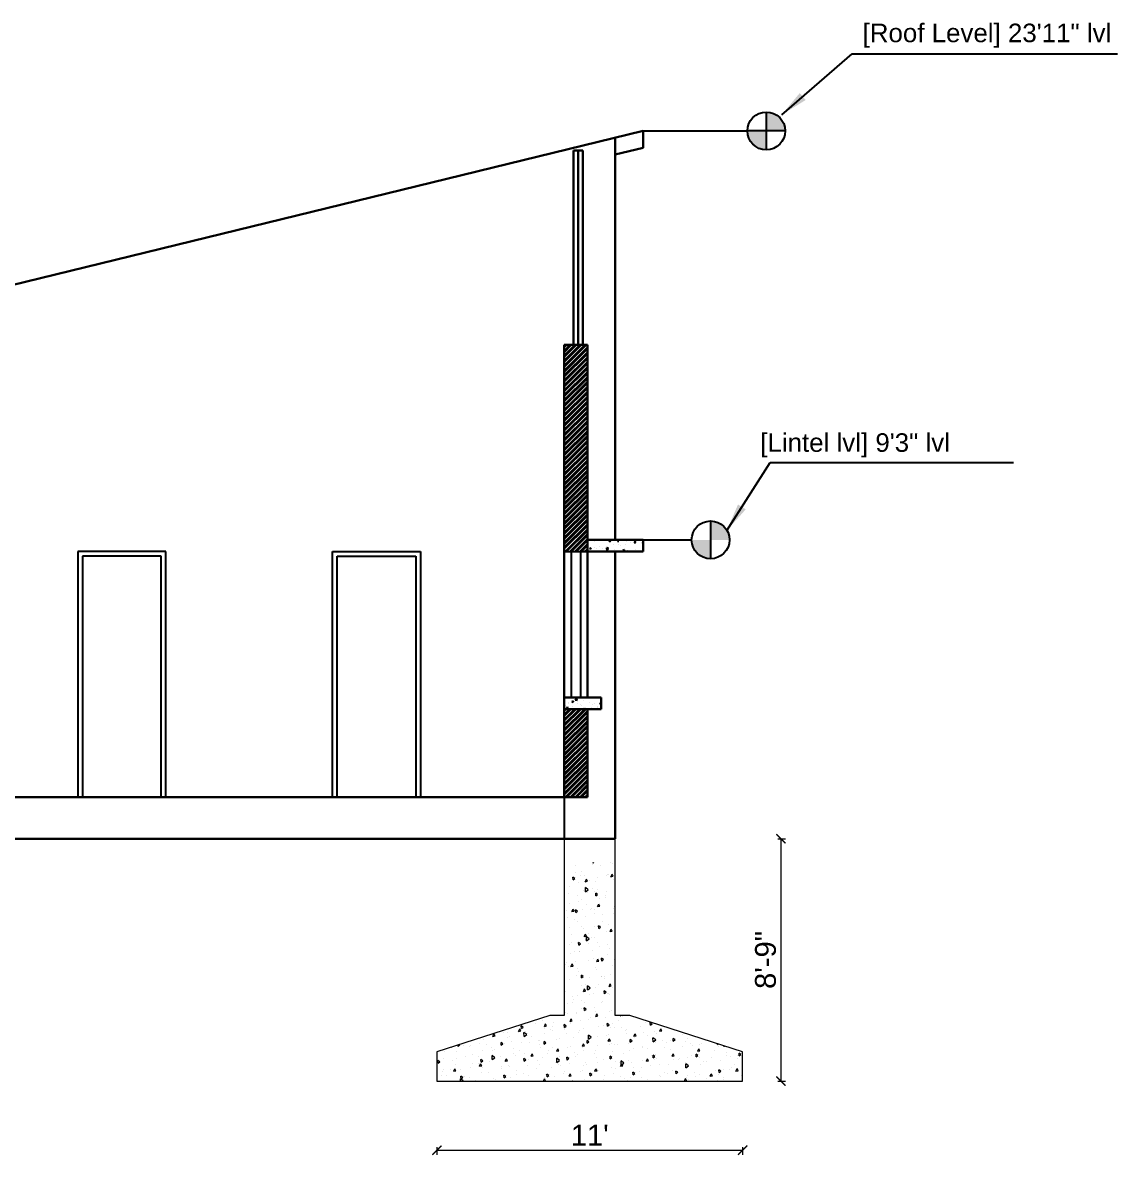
# Model space of a CAD drawing. Header units: inches. Extents: x -6800 to 96653, y -25814 to 17379.
# Drawn here: x 76913.2 to 77385.7, y -3238.9 to -2750 of the extents above; entities that cross this region are included whole.
import ezdxf

# ---------------------------------------------------------------- set-up
doc = ezdxf.new("R2010")
doc.units = ezdxf.units.IN
doc.header["$MEASUREMENT"] = 0
doc.header["$PDMODE"] = 34
doc.layers.add('0 @ 1', color=7, linetype='Continuous')
doc.layers.add('doors', color=52, linetype='Continuous')
for name, color, linetype, lineweight in [('dimension', 50, 'Continuous', 20), ('dimension @ 1', 50, 'Continuous', 20), ('Door', 20, 'Continuous', 20), ('ele front', 30, 'Continuous', 30), ('Footing', 50, 'Continuous', 20), ('Hatch', 161, 'Continuous', 5), ('Wall', 90, 'Continuous', 30)]:
    doc.layers.add(name, color=color, linetype=linetype, lineweight=lineweight)
doc.styles.get("Standard").update_dxf_attribs({"font": 'arial.ttf'})
doc.dimstyles.get("Standard").update_dxf_attribs({"dimtxt": 7, "dimasz": 4, "dimexe": 2, "dimexo": 2, "dimgap": 2, "dimtad": 1, "dimdec": 0, "dimzin": 0, "dimdsep": 46, "dimlunit": 4, "dimtxsty": 'Standard', "dimblk": 'ARCHTICK', "dimcen": 0.25, "dimclrd": 256, "dimclre": 256, "dimclrt": 256, "dimadec": 0, "dimazin": 0, "dimtfac": 1, "dimtdec": 0, "dimtofl": 0, "dimtmove": 0, "dimatfit": 3, "dimfxl": 1, "dimfxlon": 1, "dimtolj": 1, "dimtzin": 0, "dimlwd": -1, "dimlwe": -1, "dimarcsym": 1})

# ---------------------------------------------------------------- blocks, each defined once
blk = doc.blocks.new('ggg')
at = {"layer": 'Footing'}
for p, q in [((34459.67, -6504.71), (34459.67, -6564.71)), ((34473.67, -6564.71), (34473.67, -6504.71)), ((34455.67, -6564.71), (34424.67, -6574.71)), ((34459.67, -6564.71), (34455.67, -6564.71)), ((34477.67, -6564.71), (34473.67, -6564.71)), ((34508.67, -6574.71), (34477.67, -6564.71)), ((34424.67, -6574.71), (34424.67, -6582.71)), ((34508.67, -6582.71), (34508.67, -6574.71)), ((34424.67, -6582.71), (34508.67, -6582.71))]:
    blk.add_line(p, q, dxfattribs=at)
at = {"layer": 'Hatch', "linetype": 'Continuous', "transparency": 33554493}
for p, q in [((34467.45, -6523.14), (34467.45, -6523.14)), ((34467.6, -6522.84), (34467.59, -6522.71)), ((34467.6, -6522.84), (34467.76, -6522.71)), ((34472.25, -6522.74), (34472.25, -6522.74)), ((34472.82, -6523.08), (34472.82, -6523.08)), ((34462.65, -6523.52), (34462.65, -6523.52)), ((34462.71, -6525.32), (34462.71, -6525.32)), ((34464.12, -6526.26), (34464.12, -6526.26)), ((34464.3, -6525.1), (34464.3, -6525.1)), ((34465.12, -6526.17), (34465.12, -6526.17)), ((34469.68, -6523.52), (34469.68, -6523.52)), ((34471.32, -6526.15), (34471.32, -6526.15)), ((34471.47, -6525.94), (34471.47, -6525.94)), ((34471.95, -6525.96), (34471.95, -6525.96)), ((34472.5, -6526.57), (34472.81, -6525.88)), ((34472.5, -6526.57), (34473.09, -6526.45)), ((34473.09, -6526.45), (34472.81, -6525.88)), ((34461.16, -6529.23), (34461.16, -6529.23)), ((34462.08, -6527.47), (34462.02, -6526.72)), ((34462.54, -6527.08), (34462.02, -6526.72)), ((34462.08, -6527.47), (34462.54, -6527.08)), ((34463.58, -6528.17), (34463.58, -6528.17)), ((34465.43, -6527.94), (34465.74, -6527.26)), ((34465.43, -6527.94), (34466.02, -6527.83)), ((34465.5, -6530.7), (34465.48, -6529.57)), ((34466.23, -6530.17), (34465.48, -6529.57)), ((34466.02, -6527.83), (34465.74, -6527.26)), ((34466.57, -6527.54), (34466.57, -6527.54)), ((34468.37, -6527.79), (34468.37, -6527.79)), ((34468.88, -6526.69), (34468.88, -6526.69)), ((34473.18, -6527.38), (34473.18, -6527.38)), ((34460.71, -6531.1), (34460.71, -6531.1)), ((34463.43, -6531.67), (34463.43, -6531.67)), ((34464.51, -6532.82), (34464.51, -6532.82)), ((34464.95, -6530.31), (34464.95, -6530.31)), ((34465.5, -6530.7), (34466.23, -6530.17)), ((34466.05, -6530.82), (34466.05, -6530.82)), ((34467.39, -6529.77), (34467.39, -6529.77)), ((34468.05, -6530.77), (34468.05, -6530.77)), ((34468.38, -6531.81), (34468.32, -6531.06)), ((34468.84, -6531.42), (34468.32, -6531.06)), ((34468.38, -6531.81), (34468.84, -6531.42)), ((34468.83, -6529.98), (34468.83, -6529.98)), ((34469.3, -6532.44), (34469.3, -6532.44)), ((34471.07, -6531.69), (34471.07, -6531.69)), ((34471.1, -6532.42), (34471.1, -6532.42)), ((34471.3, -6530.63), (34471.3, -6530.63)), ((34459.71, -6533.23), (34459.71, -6533.23)), ((34460.29, -6535.87), (34460.29, -6535.87)), ((34461.01, -6533.92), (34461.01, -6533.92)), ((34461.77, -6536.16), (34462.08, -6535.48)), ((34462.36, -6536.05), (34462.08, -6535.48)), ((34462.87, -6536.44), (34462.8, -6535.69)), ((34463.33, -6536.05), (34462.8, -6535.69)), ((34463.45, -6533.38), (34463.45, -6533.38)), ((34464.63, -6535.61), (34464.63, -6535.61)), ((34465.7, -6534.11), (34465.7, -6534.11)), ((34466.98, -6535.47), (34466.98, -6535.47)), ((34467.14, -6535.31), (34467.14, -6535.31)), ((34467.88, -6535.46), (34467.88, -6535.46)), ((34468.84, -6534.79), (34469.15, -6534.11)), ((34468.84, -6534.79), (34469.43, -6534.68)), ((34469.43, -6534.68), (34469.15, -6534.11)), ((34473.06, -6535.24), (34473.06, -6535.24)), ((34473.37, -6534.86), (34473.37, -6534.86)), ((34460.63, -6537.88), (34460.63, -6537.88)), ((34461.77, -6536.16), (34462.36, -6536.05)), ((34462.56, -6538.31), (34462.56, -6538.31)), ((34462.87, -6536.44), (34463.33, -6536.05)), ((34463.2, -6538.92), (34463.2, -6538.92)), ((34465.44, -6537.47), (34465.44, -6537.47)), ((34467.97, -6536.55), (34467.97, -6536.55)), ((34470.23, -6537.09), (34470.23, -6537.09)), ((34470.24, -6538.99), (34470.24, -6538.99)), ((34473.31, -6536.68), (34473.31, -6536.68)), ((34461.22, -6540.44), (34461.22, -6540.44)), ((34464.47, -6540.3), (34464.47, -6540.3)), ((34464.83, -6540.75), (34464.83, -6540.75)), ((34466.37, -6542.12), (34466.37, -6542.12)), ((34467.91, -6540.12), (34467.91, -6540.12)), ((34469.17, -6540.77), (34469.1, -6540.03)), ((34469.63, -6540.39), (34469.1, -6540.03)), ((34469.17, -6540.77), (34469.63, -6540.39)), ((34469.37, -6540.3), (34469.37, -6540.3)), ((34469.64, -6540.07), (34469.64, -6540.07)), ((34471.16, -6541.74), (34471.16, -6541.74)), ((34471.81, -6539.76), (34471.81, -6539.76)), ((34472.25, -6541.64), (34472.55, -6540.95)), ((34472.25, -6541.64), (34472.84, -6541.52)), ((34472.5, -6541.43), (34472.5, -6541.43)), ((34472.84, -6541.52), (34472.55, -6540.95)), ((34461.05, -6545.13), (34461.05, -6545.13)), ((34461.56, -6542.53), (34461.56, -6542.53)), ((34461.71, -6544.78), (34461.71, -6544.78)), ((34463.65, -6545.4), (34463.58, -6544.65)), ((34464.11, -6545.02), (34463.58, -6544.65)), ((34463.65, -6545.4), (34464.11, -6545.02)), ((34465.18, -6543.01), (34465.49, -6542.33)), ((34465.18, -6543.01), (34465.77, -6542.9)), ((34465.44, -6543.91), (34465.44, -6543.91)), ((34465.77, -6542.9), (34465.49, -6542.33)), ((34465.78, -6544.2), (34465.75, -6543.07)), ((34466.5, -6543.66), (34465.75, -6543.07)), ((34465.78, -6544.2), (34466.5, -6543.66)), ((34466.22, -6544.9), (34466.22, -6544.9)), ((34467.09, -6543.19), (34467.09, -6543.19)), ((34467.88, -6543.37), (34467.88, -6543.37)), ((34468.83, -6544.77), (34468.83, -6544.77)), ((34473.57, -6544.58), (34473.57, -6544.58)), ((34461.5, -6547.53), (34461.5, -6547.53)), ((34462.49, -6547.17), (34462.49, -6547.17)), ((34463.94, -6546.99), (34463.94, -6546.99)), ((34463.97, -6547.22), (34463.97, -6547.22)), ((34467.3, -6546.77), (34467.3, -6546.77)), ((34469.36, -6545.63), (34469.36, -6545.63)), ((34471.56, -6545.3), (34471.56, -6545.3)), ((34471.63, -6548.07), (34471.63, -6548.07)), ((34472.09, -6546.39), (34472.09, -6546.39)), ((34460.01, -6550.6), (34460.01, -6550.6)), ((34460.17, -6550.21), (34460.17, -6550.21)), ((34460.84, -6551.34), (34460.84, -6551.34)), ((34461.52, -6551.23), (34461.83, -6550.55)), ((34461.52, -6551.23), (34462.11, -6551.12)), ((34462.11, -6551.12), (34461.83, -6550.55)), ((34462.81, -6549.73), (34462.81, -6549.73)), ((34466.24, -6549.66), (34466.24, -6549.66)), ((34467.62, -6548.92), (34467.62, -6548.92)), ((34468.23, -6551.42), (34468.23, -6551.42)), ((34468.59, -6549.86), (34468.89, -6549.18)), ((34468.59, -6549.86), (34469.18, -6549.75)), ((34469.18, -6549.75), (34468.89, -6549.18)), ((34469.76, -6549.42), (34469.76, -6549.42)), ((34469.95, -6549.74), (34469.88, -6548.99)), ((34470.41, -6549.35), (34469.88, -6548.99)), ((34469.95, -6549.74), (34470.41, -6549.35)), ((34470.15, -6549.41), (34470.15, -6549.41)), ((34473.02, -6551.03), (34473.02, -6551.03)), ((34473.4, -6549.27), (34473.4, -6549.27)), ((34463.11, -6553.78), (34463.11, -6553.78)), ((34463.42, -6551.82), (34463.42, -6551.82)), ((34463.69, -6552.53), (34463.69, -6552.53)), ((34464.43, -6554.37), (34464.37, -6553.62)), ((34464.89, -6553.98), (34464.37, -6553.62)), ((34464.43, -6554.37), (34464.89, -6553.98)), ((34466.74, -6554.24), (34466.74, -6554.24)), ((34468.51, -6552.1), (34468.51, -6552.1)), ((34469.86, -6553.91), (34469.86, -6553.91)), ((34469.98, -6554.1), (34469.98, -6554.1)), ((34470.69, -6554.06), (34470.69, -6554.06)), ((34470.78, -6554.54), (34470.78, -6554.54)), ((34472.3, -6553.36), (34472.3, -6553.36)), ((34459.76, -6556.15), (34459.76, -6556.15)), ((34461.09, -6554.85), (34461.09, -6554.85)), ((34464.35, -6556.47), (34464.35, -6556.47)), ((34464.93, -6558.08), (34465.23, -6557.4)), ((34465.52, -6557.97), (34465.23, -6557.4)), ((34465.38, -6556.22), (34465.38, -6556.22)), ((34465.93, -6557.52), (34465.93, -6557.52)), ((34466.06, -6557.69), (34466.03, -6556.57)), ((34466.78, -6557.16), (34466.03, -6556.57)), ((34466.06, -6557.69), (34466.78, -6557.16)), ((34468.37, -6556.98), (34468.37, -6556.98)), ((34469.16, -6556.07), (34469.16, -6556.07)), ((34472, -6556.71), (34472.3, -6556.02)), ((34472, -6556.71), (34472.58, -6556.59)), ((34472.58, -6556.59), (34472.3, -6556.02)), ((34473.05, -6556.98), (34473.05, -6556.98)), ((34459.97, -6557.99), (34459.97, -6557.99)), ((34462.02, -6559.5), (34462.02, -6559.5)), ((34462.24, -6560.43), (34462.24, -6560.43)), ((34463.32, -6559.08), (34463.32, -6559.08)), ((34464.43, -6560.59), (34464.43, -6560.59)), ((34464.93, -6558.08), (34465.52, -6557.97)), ((34466.57, -6558.93), (34466.57, -6558.93)), ((34467.65, -6558.66), (34467.65, -6558.66)), ((34470.08, -6560.72), (34470.08, -6560.72)), ((34470.73, -6558.71), (34470.67, -6557.96)), ((34471.19, -6558.32), (34470.67, -6557.96)), ((34470.73, -6558.71), (34471.19, -6558.32)), ((34471.62, -6558.71), (34471.62, -6558.71)), ((34471.74, -6558.71), (34471.74, -6558.71)), ((34472.05, -6558.91), (34472.05, -6558.91)), ((34459.9, -6563.91), (34459.9, -6563.91)), ((34460.49, -6561.51), (34460.49, -6561.51)), ((34461.99, -6561.14), (34461.99, -6561.14)), ((34463.15, -6563.77), (34463.15, -6563.77)), ((34464.5, -6562.87), (34464.5, -6562.87)), ((34465.22, -6563.33), (34465.15, -6562.59)), ((34465.68, -6562.95), (34465.15, -6562.59)), ((34465.22, -6563.33), (34465.68, -6562.95)), ((34465.28, -6561.12), (34465.28, -6561.12)), ((34468.11, -6562.52), (34468.11, -6562.52)), ((34468.33, -6563.54), (34468.33, -6563.54)), ((34469.91, -6561.1), (34469.91, -6561.1)), ((34472.18, -6563.54), (34472.18, -6563.54)), ((34472.55, -6563.36), (34472.55, -6563.36)), ((34451.82, -6566.94), (34451.82, -6566.94)), ((34453.72, -6566.14), (34453.72, -6566.14)), ((34454.2, -6567.68), (34454.5, -6566.99)), ((34454.79, -6567.56), (34454.5, -6566.99)), ((34456.61, -6566.56), (34456.61, -6566.56)), ((34458.06, -6564.75), (34458.06, -6564.75)), ((34460.5, -6564.21), (34460.5, -6564.21)), ((34461.27, -6566.3), (34461.57, -6565.62)), ((34461.27, -6566.3), (34461.86, -6566.19)), ((34461.38, -6566.89), (34461.38, -6566.89)), ((34461.41, -6566.16), (34461.41, -6566.16)), ((34461.86, -6566.19), (34461.57, -6565.62)), ((34462.95, -6564.15), (34462.95, -6564.15)), ((34464.18, -6566.14), (34464.18, -6566.14)), ((34466.21, -6565.77), (34466.21, -6565.77)), ((34466.77, -6565.31), (34466.77, -6565.31)), ((34468.33, -6564.93), (34468.64, -6564.25)), ((34468.33, -6564.93), (34468.92, -6564.82)), ((34468.92, -6564.82), (34468.64, -6564.25)), ((34471.01, -6565.37), (34471.01, -6565.37)), ((34471.52, -6567.67), (34471.45, -6566.92)), ((34471.98, -6567.29), (34471.45, -6566.92)), ((34472.79, -6566.97), (34472.79, -6566.97)), ((34474.45, -6565.98), (34474.45, -6565.98)), ((34475.05, -6564.81), (34475.05, -6564.71)), ((34475.05, -6564.81), (34475.2, -6564.71)), ((34475.8, -6564.98), (34475.8, -6564.98)), ((34482.12, -6566.73), (34482.12, -6566.73)), ((34483.33, -6567.38), (34483.27, -6566.63)), ((34483.79, -6566.99), (34483.27, -6566.63)), ((34483.33, -6567.38), (34483.79, -6566.99)), ((34440.06, -6570.43), (34440.37, -6569.74)), ((34440.65, -6570.31), (34440.37, -6569.74)), ((34442.92, -6569.49), (34442.92, -6569.49)), ((34443.97, -6569.29), (34443.97, -6569.29)), ((34447.13, -6569.05), (34447.44, -6568.37)), ((34447.13, -6569.05), (34447.72, -6568.94)), ((34447.72, -6568.94), (34447.44, -6568.37)), ((34447.89, -6568.25), (34447.82, -6567.5)), ((34448.35, -6567.87), (34447.82, -6567.5)), ((34447.89, -6568.25), (34448.35, -6567.87)), ((34448.31, -6567.9), (34448.31, -6567.9)), ((34448.62, -6570.45), (34448.6, -6569.32)), ((34449.35, -6569.91), (34448.6, -6569.32)), ((34448.62, -6570.45), (34449.35, -6569.91)), ((34449.15, -6569.06), (34449.15, -6569.06)), ((34454.12, -6568.37), (34454.12, -6568.37)), ((34454.2, -6567.68), (34454.79, -6567.56)), ((34454.28, -6569.59), (34454.28, -6569.59)), ((34455.98, -6568.58), (34455.98, -6568.58)), ((34456.49, -6568.74), (34456.49, -6568.74)), ((34456.57, -6567.83), (34456.57, -6567.83)), ((34459.7, -6567.96), (34459.64, -6567.21)), ((34460.16, -6567.58), (34459.64, -6567.21)), ((34459.7, -6567.96), (34460.16, -6567.58)), ((34459.74, -6568.6), (34459.74, -6568.6)), ((34460.25, -6569.75), (34460.25, -6569.75)), ((34463.65, -6569.33), (34463.65, -6569.33)), ((34463.88, -6568.8), (34463.88, -6568.8)), ((34464.91, -6568.37), (34464.91, -6568.37)), ((34466.34, -6571.19), (34466.31, -6570.07)), ((34467.06, -6570.66), (34466.31, -6570.07)), ((34469.04, -6567.75), (34469.04, -6567.75)), ((34470.35, -6567.51), (34470.35, -6567.51)), ((34471.52, -6567.67), (34471.98, -6567.29)), ((34471.94, -6570.02), (34471.94, -6570.02)), ((34472.25, -6568.05), (34472.25, -6568.05)), ((34473.48, -6568.01), (34473.48, -6568.01)), ((34475.5, -6567.91), (34475.5, -6567.91)), ((34476.47, -6568.9), (34476.47, -6568.9)), ((34476.72, -6568.42), (34476.72, -6568.42)), ((34476.73, -6569.63), (34476.73, -6569.63)), ((34478.81, -6570.41), (34479.11, -6569.72)), ((34479.4, -6570.29), (34479.11, -6569.72)), ((34480.68, -6567.68), (34480.68, -6567.68)), ((34481.54, -6569.23), (34481.54, -6569.23)), ((34483.08, -6567.22), (34483.08, -6567.22)), ((34484.39, -6569.17), (34484.39, -6569.17)), ((34485.08, -6569.73), (34485.08, -6569.73)), ((34485.88, -6569.03), (34486.18, -6568.35)), ((34485.88, -6569.03), (34486.47, -6568.92)), ((34486.47, -6568.92), (34486.18, -6568.35)), ((34486.33, -6568.84), (34486.33, -6568.84)), ((34492.04, -6570.03), (34492.04, -6570.03)), ((34430.56, -6573.17), (34430.53, -6572.82)), ((34430.56, -6573.17), (34431.02, -6572.78)), ((34431.02, -6572.78), (34430.89, -6572.7)), ((34432.11, -6572.94), (34432.11, -6572.94)), ((34433.55, -6573.17), (34433.55, -6573.17)), ((34433.96, -6572.84), (34433.96, -6572.84)), ((34436.4, -6572.29), (34436.4, -6572.29)), ((34437.52, -6571.18), (34437.52, -6571.18)), ((34438.34, -6572.79), (34438.34, -6572.79)), ((34440.06, -6570.43), (34440.65, -6570.31)), ((34442.37, -6572.88), (34442.31, -6572.13)), ((34442.83, -6572.49), (34442.31, -6572.13)), ((34442.37, -6572.88), (34442.83, -6572.49)), ((34443.15, -6572.38), (34443.15, -6572.38)), ((34444.02, -6570.61), (34444.02, -6570.61)), ((34444.68, -6570.38), (34444.68, -6570.38)), ((34445.19, -6571.93), (34445.19, -6571.93)), ((34447.94, -6572), (34447.94, -6572)), ((34450.19, -6571.98), (34450.19, -6571.98)), ((34450.57, -6570.34), (34450.57, -6570.34)), ((34452.63, -6571.44), (34452.63, -6571.44)), ((34452.75, -6571.59), (34452.75, -6571.59)), ((34452.84, -6572.78), (34452.84, -6572.78)), ((34454.19, -6572.59), (34454.12, -6571.84)), ((34454.65, -6572.2), (34454.12, -6571.84)), ((34454.19, -6572.59), (34454.65, -6572.2)), ((34457.54, -6571.21), (34457.54, -6571.21)), ((34458.25, -6571.02), (34458.25, -6571.02)), ((34461.49, -6573.2), (34461.49, -6573.2)), ((34462.34, -6570.8), (34462.34, -6570.8)), ((34464.67, -6573.15), (34464.98, -6572.47)), ((34464.67, -6573.15), (34465.26, -6573.04)), ((34465.26, -6573.04), (34464.98, -6572.47)), ((34465.92, -6571.77), (34465.92, -6571.77)), ((34466, -6572.3), (34465.94, -6571.55)), ((34466.46, -6571.91), (34465.94, -6571.55)), ((34466, -6572.3), (34466.46, -6571.91)), ((34466.34, -6571.19), (34467.06, -6570.66)), ((34466.42, -6571.13), (34466.42, -6571.13)), ((34467.13, -6570.42), (34467.13, -6570.42)), ((34468.84, -6572.88), (34468.84, -6572.88)), ((34468.86, -6570.59), (34468.86, -6570.59)), ((34471.31, -6570.19), (34471.31, -6570.19)), ((34471.74, -6571.78), (34472.05, -6571.09)), ((34471.74, -6571.78), (34472.33, -6571.66)), ((34472.33, -6571.66), (34472.05, -6571.09)), ((34472.08, -6572.74), (34472.08, -6572.74)), ((34472.54, -6572.51), (34472.54, -6572.51)), ((34473.58, -6572.63), (34473.58, -6572.63)), ((34474.41, -6572.66), (34474.41, -6572.66)), ((34477.26, -6572.51), (34477.26, -6572.51)), ((34477.82, -6572.01), (34477.75, -6571.26)), ((34478.28, -6571.62), (34477.75, -6571.26)), ((34477.82, -6572.01), (34478.28, -6571.62)), ((34478.81, -6570.41), (34479.4, -6570.29)), ((34478.99, -6570.86), (34478.99, -6570.86)), ((34482.64, -6570.27), (34482.64, -6570.27)), ((34484.01, -6571.87), (34484.01, -6571.87)), ((34484.05, -6571.93), (34484.03, -6570.81)), ((34484.78, -6571.4), (34484.03, -6570.81)), ((34484.05, -6571.94), (34484.78, -6571.4)), ((34484.6, -6572.19), (34484.6, -6572.19)), ((34486.65, -6571.61), (34486.65, -6571.61)), ((34487.85, -6572.05), (34487.85, -6572.05)), ((34488.76, -6571.66), (34488.76, -6571.66)), ((34489.63, -6571.72), (34489.57, -6570.97)), ((34490.09, -6571.33), (34489.57, -6570.97)), ((34489.63, -6571.72), (34490.09, -6571.33)), ((34492.07, -6573.09), (34492.07, -6573.09)), ((34493.02, -6571.83), (34493.02, -6571.83)), ((34493.6, -6571.08), (34493.6, -6571.08)), ((34494.31, -6572.47), (34494.31, -6572.47)), ((34494.93, -6573.03), (34494.93, -6573.03)), ((34496.86, -6572.7), (34496.86, -6572.7)), ((34497.38, -6572.49), (34497.38, -6572.49)), ((34501.76, -6572.68), (34501.76, -6572.48)), ((34501.76, -6572.68), (34501.95, -6572.54)), ((34501.99, -6573.15), (34501.99, -6573.15)), ((34503.42, -6573.13), (34503.47, -6573.03)), ((34503.42, -6573.13), (34503.65, -6573.09)), ((34424.79, -6574.81), (34424.79, -6574.81)), ((34426.72, -6574.52), (34426.72, -6574.52)), ((34428.74, -6573.58), (34428.74, -6573.58)), ((34429.96, -6574.58), (34429.96, -6574.58)), ((34432.47, -6575.91), (34432.47, -6575.91)), ((34434.38, -6575.38), (34434.38, -6575.38)), ((34436.02, -6575.82), (34436.02, -6575.82)), ((34437.31, -6574.26), (34437.31, -6574.26)), ((34439.79, -6573.62), (34439.79, -6573.62)), ((34439.91, -6576.82), (34439.88, -6575.7)), ((34440.63, -6576.29), (34439.88, -6575.7)), ((34439.91, -6576.82), (34440.63, -6576.29)), ((34440.09, -6574.22), (34440.09, -6574.22)), ((34440.55, -6574.12), (34440.55, -6574.12)), ((34442.05, -6576.05), (34442.05, -6576.05)), ((34445.61, -6575.03), (34445.61, -6575.03)), ((34445.73, -6573.89), (34445.73, -6573.89)), ((34446.26, -6575.6), (34446.26, -6575.6)), ((34447.45, -6574.37), (34447.45, -6574.37)), ((34448.7, -6575.06), (34448.7, -6575.06)), ((34450.54, -6575.9), (34450.84, -6575.22)), ((34450.54, -6575.9), (34451.13, -6575.79)), ((34451.13, -6575.79), (34450.84, -6575.22)), ((34453.07, -6573.57), (34453.07, -6573.57)), ((34453.67, -6576.24), (34453.67, -6576.24)), ((34455.11, -6575.22), (34455.11, -6575.22)), ((34455.21, -6574.24), (34455.21, -6574.24)), ((34456.31, -6573.37), (34456.31, -6573.37)), ((34456.32, -6573.43), (34456.32, -6573.43)), ((34457.61, -6574.53), (34457.91, -6573.84)), ((34457.61, -6574.53), (34458.2, -6574.41)), ((34458.2, -6574.41), (34457.91, -6573.84)), ((34458.47, -6575.86), (34458.47, -6575.86)), ((34460.49, -6576.93), (34460.42, -6576.18)), ((34460.95, -6576.54), (34460.42, -6576.18)), ((34460.52, -6573.46), (34460.52, -6573.46)), ((34462.48, -6574.74), (34462.48, -6574.74)), ((34462.79, -6575.9), (34462.79, -6575.9)), ((34463.27, -6575.45), (34463.27, -6575.45)), ((34464.81, -6573.45), (34464.81, -6573.45)), ((34464.92, -6574.2), (34464.92, -6574.2)), ((34468.06, -6575.07), (34468.06, -6575.07)), ((34468.19, -6574.21), (34468.19, -6574.21)), ((34468.6, -6576.13), (34468.6, -6576.13)), ((34472.3, -6576.64), (34472.24, -6575.89)), ((34472.76, -6576.25), (34472.24, -6575.89)), ((34472.3, -6576.64), (34472.76, -6576.25)), ((34472.87, -6574.66), (34472.87, -6574.66)), ((34475.84, -6575.07), (34475.84, -6575.07)), ((34477.66, -6574.28), (34477.66, -6574.28)), ((34478.71, -6573.89), (34478.71, -6573.89)), ((34481.15, -6573.35), (34481.15, -6573.35)), ((34481.25, -6573.3), (34481.25, -6573.3)), ((34482.47, -6573.88), (34482.47, -6573.88)), ((34483.52, -6575.74), (34483.52, -6575.74)), ((34484.12, -6576.35), (34484.05, -6575.6)), ((34484.58, -6575.96), (34484.05, -6575.6)), ((34484.12, -6576.35), (34484.58, -6575.96)), ((34484.83, -6575.27), (34484.83, -6575.27)), ((34487.26, -6573.49), (34487.26, -6573.49)), ((34488.92, -6574.05), (34488.92, -6574.05)), ((34489.28, -6575.88), (34489.59, -6575.19)), ((34489.28, -6575.88), (34489.87, -6575.77)), ((34489.87, -6575.77), (34489.59, -6575.19)), ((34493.44, -6576.11), (34493.44, -6576.11)), ((34494.53, -6575.73), (34494.53, -6575.73)), ((34495.93, -6576.06), (34495.87, -6575.31)), ((34496.39, -6575.67), (34495.87, -6575.31)), ((34495.93, -6576.06), (34496.39, -6575.67)), ((34496.35, -6574.51), (34496.66, -6573.82)), ((34496.35, -6574.51), (34496.94, -6574.39)), ((34496.58, -6574.91), (34496.58, -6574.91)), ((34496.94, -6574.39), (34496.66, -6573.82)), ((34496.95, -6576.34), (34496.95, -6576.34)), ((34500.2, -6576.2), (34500.2, -6576.2)), ((34501.06, -6574.42), (34501.06, -6574.42)), ((34504.13, -6574.94), (34504.13, -6574.94)), ((34504.26, -6575.59), (34504.26, -6575.59)), ((34505.37, -6575.97), (34505.37, -6575.97)), ((34507.23, -6575.8), (34507.23, -6575.8)), ((34507.75, -6575.77), (34507.68, -6575.02)), ((34508.21, -6575.38), (34507.68, -6575.02)), ((34507.75, -6575.77), (34508.21, -6575.38)), ((34424.88, -6578.61), (34424.88, -6578.61)), ((34425.04, -6577.8), (34424.98, -6577.05)), ((34425.5, -6577.41), (34424.98, -6577.05)), ((34425.04, -6577.8), (34425.5, -6577.41)), ((34426.42, -6576.61), (34426.42, -6576.61)), ((34426.55, -6579.41), (34426.55, -6579.41)), ((34428.99, -6576.96), (34428.99, -6576.96)), ((34429.34, -6580.02), (34429.64, -6579.34)), ((34429.92, -6579.91), (34429.64, -6579.34)), ((34429.67, -6578.23), (34429.67, -6578.23)), ((34430.03, -6576.45), (34430.03, -6576.45)), ((34431.26, -6579.4), (34431.26, -6579.4)), ((34433.89, -6579.09), (34433.89, -6579.09)), ((34434.48, -6577.82), (34434.48, -6577.82)), ((34436.15, -6577.84), (34436.15, -6577.84)), ((34436.4, -6578.65), (34436.71, -6577.96)), ((34436.4, -6578.65), (34436.99, -6578.53)), ((34436.64, -6577.82), (34436.64, -6577.82)), ((34436.99, -6578.53), (34436.71, -6577.96)), ((34436.86, -6577.51), (34436.79, -6576.76)), ((34437.32, -6577.12), (34436.79, -6576.76)), ((34436.86, -6577.51), (34437.32, -6577.12)), ((34437.14, -6578.95), (34437.14, -6578.95)), ((34439.27, -6577.44), (34439.27, -6577.44)), ((34442.31, -6578.72), (34442.31, -6578.72)), ((34442.32, -6579.21), (34442.32, -6579.21)), ((34443.47, -6577.27), (34443.78, -6576.59)), ((34443.47, -6577.27), (34444.06, -6577.16)), ((34444.06, -6577.16), (34443.78, -6576.59)), ((34444.08, -6577.03), (34444.08, -6577.03)), ((34444.32, -6578.49), (34444.32, -6578.49)), ((34444.76, -6578.67), (34444.76, -6578.67)), ((34448.67, -6577.22), (34448.61, -6576.47)), ((34449.13, -6576.83), (34448.61, -6576.47)), ((34448.67, -6577.22), (34449.13, -6576.83)), ((34448.87, -6576.65), (34448.87, -6576.65)), ((34449.66, -6578.4), (34449.66, -6578.4)), ((34449.72, -6576.81), (34449.72, -6576.81)), ((34451.99, -6579.25), (34451.99, -6579.25)), ((34452.38, -6576.98), (34452.38, -6576.98)), ((34452.9, -6578.26), (34452.9, -6578.26)), ((34456.14, -6578.89), (34456.14, -6578.89)), ((34457.38, -6577.66), (34457.38, -6577.66)), ((34457.62, -6577.57), (34457.6, -6576.44)), ((34458.35, -6577.03), (34457.6, -6576.44)), ((34457.62, -6577.57), (34458.35, -6577.03)), ((34458.08, -6578.03), (34458.08, -6578.03)), ((34458.55, -6578.36), (34458.55, -6578.36)), ((34460.49, -6576.93), (34460.95, -6576.54)), ((34460.99, -6577.82), (34460.99, -6577.82)), ((34465.06, -6578.34), (34465.06, -6578.34)), ((34465.42, -6577.71), (34465.42, -6577.71)), ((34465.74, -6578.1), (34465.74, -6578.1)), ((34468.08, -6580), (34468.39, -6579.32)), ((34468.67, -6579.89), (34468.39, -6579.32)), ((34468.67, -6577.57), (34468.67, -6577.57)), ((34470.46, -6576.65), (34470.46, -6576.65)), ((34472.72, -6579.09), (34472.72, -6579.09)), ((34473.8, -6579.31), (34473.8, -6579.31)), ((34473.84, -6577.35), (34473.84, -6577.35)), ((34474.77, -6577.5), (34474.77, -6577.5)), ((34475.15, -6578.63), (34475.45, -6577.94)), ((34475.15, -6578.63), (34475.74, -6578.51)), ((34475.33, -6578.31), (34475.31, -6577.19)), ((34476.06, -6577.78), (34475.31, -6577.19)), ((34475.33, -6578.31), (34476.06, -6577.78)), ((34475.34, -6577.31), (34475.34, -6577.31)), ((34475.74, -6578.51), (34475.45, -6577.94)), ((34477.22, -6576.96), (34477.22, -6576.96)), ((34478.11, -6577.51), (34478.11, -6577.51)), ((34478.59, -6578.93), (34478.59, -6578.93)), ((34480.9, -6578.89), (34480.9, -6578.89)), ((34481.19, -6577.03), (34481.19, -6577.03)), ((34482.22, -6577.25), (34482.52, -6576.57)), ((34482.22, -6577.25), (34482.81, -6577.14)), ((34482.81, -6577.14), (34482.52, -6576.57)), ((34483.4, -6578.52), (34483.4, -6578.52)), ((34484.43, -6576.88), (34484.43, -6576.88)), ((34484.93, -6576.52), (34484.93, -6576.52)), ((34485.79, -6578.18), (34485.79, -6578.18)), ((34488.19, -6578.14), (34488.19, -6578.14)), ((34489.61, -6576.66), (34489.61, -6576.66)), ((34491, -6576.65), (34491, -6576.65)), ((34491.19, -6576.49), (34491.19, -6576.49)), ((34492.99, -6577.73), (34492.99, -6577.73)), ((34493.04, -6579.06), (34493.02, -6577.93)), ((34493.77, -6578.52), (34493.02, -6577.93)), ((34493.04, -6579.06), (34493.77, -6578.52)), ((34493.46, -6578.93), (34493.46, -6578.93)), ((34497.12, -6578.04), (34497.12, -6578.04)), ((34497.79, -6577.35), (34497.79, -6577.35)), ((34498.84, -6577.35), (34498.84, -6577.35)), ((34502.59, -6576.95), (34502.59, -6576.95)), ((34503.29, -6579.41), (34503.29, -6579.41)), ((34505.73, -6578.87), (34505.73, -6578.87)), ((34506.52, -6578.03), (34506.52, -6578.03)), ((34506.83, -6579.98), (34507.13, -6579.29)), ((34507.42, -6579.87), (34507.13, -6579.29)), ((34507.38, -6576.56), (34507.38, -6576.56)), ((34425.86, -6581.09), (34425.86, -6581.09)), ((34426.1, -6580.07), (34426.1, -6580.07)), ((34427.35, -6581.26), (34427.35, -6581.26)), ((34428.54, -6579.53), (34428.54, -6579.53)), ((34429.34, -6580.02), (34429.92, -6579.91)), ((34431.18, -6582.71), (34431.17, -6582.07)), ((34431.92, -6582.67), (34431.17, -6582.07)), ((34431.34, -6582.14), (34431.28, -6581.39)), ((34431.8, -6581.75), (34431.28, -6581.39)), ((34431.34, -6582.14), (34431.8, -6581.75)), ((34432.22, -6581.45), (34432.22, -6581.45)), ((34433.52, -6581.84), (34433.52, -6581.84)), ((34435.41, -6582.47), (34435.41, -6582.47)), ((34436.94, -6580.47), (34436.94, -6580.47)), ((34438.91, -6580.26), (34438.91, -6580.26)), ((34440.2, -6582.09), (34440.2, -6582.09)), ((34440.83, -6582.29), (34440.83, -6582.29)), ((34443.16, -6581.85), (34443.09, -6581.1)), ((34443.62, -6581.46), (34443.09, -6581.1)), ((34443.16, -6581.85), (34443.62, -6581.46)), ((34445.01, -6581.68), (34445.01, -6581.68)), ((34446.54, -6579.68), (34446.54, -6579.68)), ((34446.59, -6580.93), (34446.59, -6580.93)), ((34448.44, -6580.6), (34448.44, -6580.6)), ((34449.8, -6581.3), (34449.8, -6581.3)), ((34453.96, -6582.71), (34454.25, -6582.06)), ((34454.53, -6582.63), (34454.25, -6582.06)), ((34454.26, -6581.69), (34454.26, -6581.69)), ((34454.6, -6580.89), (34454.6, -6580.89)), ((34454.61, -6581.97), (34454.61, -6581.97)), ((34454.97, -6581.56), (34454.91, -6580.81)), ((34455.43, -6581.17), (34454.91, -6580.81)), ((34454.97, -6581.56), (34455.43, -6581.17)), ((34457.05, -6581.43), (34457.05, -6581.43)), ((34459.39, -6580.51), (34459.39, -6580.51)), ((34459.65, -6580.1), (34459.65, -6580.1)), ((34461.01, -6581.37), (34461.32, -6580.69)), ((34461.01, -6581.37), (34461.6, -6581.26)), ((34461.6, -6581.26), (34461.32, -6580.69)), ((34461.91, -6582.54), (34461.91, -6582.54)), ((34462.01, -6582.55), (34462.01, -6582.55)), ((34464.2, -6580.1), (34464.2, -6580.1)), ((34464.67, -6579.74), (34464.67, -6579.74)), ((34465.25, -6582.4), (34465.25, -6582.4)), ((34466.79, -6581.26), (34466.72, -6580.52)), ((34467.25, -6580.88), (34466.72, -6580.52)), ((34466.79, -6581.26), (34467.25, -6580.88)), ((34467.32, -6580.78), (34467.32, -6580.78)), ((34468.08, -6580), (34468.67, -6579.89)), ((34468.99, -6579.72), (34468.99, -6579.72)), ((34470.43, -6582.18), (34470.43, -6582.18)), ((34470.84, -6581.12), (34470.84, -6581.12)), ((34473.28, -6580.58), (34473.28, -6580.58)), ((34474.99, -6581.53), (34474.99, -6581.53)), ((34476.26, -6581.96), (34476.26, -6581.96)), ((34476.96, -6582.5), (34476.96, -6582.5)), ((34477.77, -6581.86), (34477.77, -6581.86)), ((34478.6, -6580.97), (34478.54, -6580.23)), ((34479.06, -6580.59), (34478.54, -6580.23)), ((34478.6, -6580.97), (34479.06, -6580.59)), ((34480.38, -6579.95), (34480.38, -6579.95)), ((34481.02, -6581.72), (34481.02, -6581.72)), ((34482.65, -6582.39), (34482.65, -6582.39)), ((34485.86, -6581.17), (34485.86, -6581.17)), ((34486.19, -6581.49), (34486.19, -6581.49)), ((34487.07, -6580.26), (34487.07, -6580.26)), ((34488.06, -6580.62), (34488.06, -6580.62)), ((34489.51, -6579.72), (34489.51, -6579.72)), ((34490.42, -6580.68), (34490.35, -6579.94)), ((34490.88, -6580.3), (34490.35, -6579.94)), ((34490.42, -6580.68), (34490.88, -6580.3)), ((34492.7, -6582.71), (34493, -6582.04)), ((34492.8, -6582.71), (34493.28, -6582.61)), ((34493.28, -6582.61), (34493, -6582.04)), ((34493.19, -6581.65), (34493.19, -6581.65)), ((34493.54, -6581.17), (34493.54, -6581.17)), ((34493.92, -6582.38), (34493.92, -6582.38)), ((34495.46, -6580.38), (34495.46, -6580.38)), ((34495.73, -6581.37), (34495.73, -6581.37)), ((34496.78, -6581.03), (34496.78, -6581.03)), ((34498.71, -6582), (34498.71, -6582)), ((34499.76, -6581.35), (34500.06, -6580.67)), ((34499.76, -6581.35), (34500.35, -6581.24)), ((34500.35, -6581.24), (34500.06, -6580.67)), ((34501.11, -6579.79), (34501.11, -6579.79)), ((34501.8, -6582.48), (34501.8, -6582.48)), ((34501.96, -6580.8), (34501.96, -6580.8)), ((34502.23, -6580.39), (34502.17, -6579.65)), ((34502.69, -6580.01), (34502.17, -6579.65)), ((34502.23, -6580.39), (34502.69, -6580.01)), ((34503.38, -6582.23), (34503.38, -6582.23)), ((34503.52, -6581.59), (34503.52, -6581.59)), ((34505.06, -6579.59), (34505.06, -6579.59)), ((34506.83, -6579.98), (34507.42, -6579.87)), ((34508.31, -6581.21), (34508.31, -6581.21)), ((34431.86, -6582.71), (34431.92, -6582.67)), ((34441.18, -6582.7), (34441.18, -6582.7)), ((34454.16, -6582.71), (34454.53, -6582.63))]:
    blk.add_line(p, q, dxfattribs=at)
blk = doc.blocks.new('_ArchTick')
at = {"color": 0, "linetype": 'ByBlock', "const_width": 0.15}
blk.add_lwpolyline([(-0.5, -0.5), (0.5, 0.5)], dxfattribs=at)
blk = doc.blocks.new('*D1841')
at = {"layer": 'Defpoints', "color": 0, "transparency": 16777216}
for p in [(77168.97, -3102.26), (77168.97, -3206.83), (77240.47, -3206.83)]:
    blk.add_point(p, dxfattribs=at)
at = {"layer": 'dimension', "transparency": 16777216}
for p, q in [((77239.22, -3102.26), (77242.47, -3102.26)), ((77240.47, -3102.26), (77240.47, -3206.83)), ((77239.22, -3206.83), (77242.47, -3206.83))]:
    blk.add_line(p, q, dxfattribs=at)
at = {"layer": 'dimension', "transparency": 16777216, "xscale": 4, "yscale": 4, "zscale": 4}
for p, rotation in [((77240.47, -3102.26), 90), ((77240.47, -3206.83), 270)]:
    blk.add_blockref('_ArchTick', p, dxfattribs=dict(at, rotation=rotation))
at = {"layer": 'dimension', "transparency": 16777216, "insert": (77233.87, -3154.55), "char_height": 9, "attachment_point": 5, "rotation": 90}
blk.add_mtext('\\A1;8\'-9"', dxfattribs=at)
blk = doc.blocks.new('*D1842')
at = {"layer": 'Defpoints', "color": 0, "transparency": 16777216}
for p in [(77091.97, -3206.83), (77223.97, -3206.83), (77223.97, -3236.67)]:
    blk.add_point(p, dxfattribs=at)
at = {"layer": 'dimension', "transparency": 16777216}
for p, q in [((77091.97, -3235.42), (77091.97, -3238.67)), ((77223.97, -3235.42), (77223.97, -3238.67)), ((77091.97, -3236.67), (77223.97, -3236.67))]:
    blk.add_line(p, q, dxfattribs=at)
at = {"layer": 'dimension', "transparency": 16777216, "xscale": 4, "yscale": 4, "zscale": 4, "rotation": 180}
blk.add_blockref('_ArchTick', (77091.97, -3236.67), dxfattribs=at)
at = {"layer": 'dimension', "transparency": 16777216, "xscale": 4, "yscale": 4, "zscale": 4}
blk.add_blockref('_ArchTick', (77223.97, -3236.67), dxfattribs=at)
at = {"layer": 'dimension', "transparency": 16777216, "insert": (77157.97, -3230.15), "char_height": 9, "attachment_point": 5}
blk.add_mtext("\\A1;11'", dxfattribs=at)

msp = doc.modelspace()

# ---------------------------------------------------------------- hatches: boundary and pattern name
at = {"ltscale": 10, "transparency": 33554687}
h = msp.add_hatch(color=0, dxfattribs=at)
h.dxf.hatch_style = 1
h.paths.add_polyline_path([(77234.17, -2788.6), (77234.17, -2796.77), (77242.35, -2796.77, 0.414214)])
h.paths.add_polyline_path([(77234.17, -2796.77), (77226, -2796.77, 0.414214), (77234.17, -2804.95)])
h = msp.add_hatch(color=0, dxfattribs=at)
h.dxf.hatch_style = 1
h.paths.add_polyline_path([(77210.12, -2965.09), (77210.12, -2973.26), (77218.29, -2973.26, 0.414214)])
h.paths.add_polyline_path([(77210.12, -2973.26), (77201.94, -2973.26, 0.414214), (77210.12, -2981.43)])

# ---------------------------------------------------------------- linework, layer by layer
for p, q in [((77234.17, -2788.6), (77234.17, -2804.95)), ((77180.97, -2796.77), (77226, -2796.77)), ((77242.35, -2796.77), (77226, -2796.77)), ((77210.12, -2965.09), (77210.12, -2981.43)), ((77180.97, -2973.26), (77201.94, -2973.26))]:
    msp.add_line(p, q, dxfattribs=at)
at = {"color": 152, "lineweight": 25, "true_color": 0x2776bb, "transparency": 33554623}
msp.add_line((77146.97, -2805.08), (77146.97, -2805.26), dxfattribs=at)
at = {"lineweight": 25, "transparency": 33554623}
msp.add_line((77168.97, -2940.26), (77168.97, -2806.92), dxfattribs=at)
at = {"ltscale": 10, "transparency": 33554687}
for centre in [(77234.17, -2796.77), (77210.12, -2973.26)]:
    msp.add_circle(centre, 8.17, dxfattribs=at)
at = {"layer": 'dimension', "transparency": 33554651}
for p, q in [((77156.97, -2973.26), (77180.97, -2973.26)), ((77156.97, -2978.26), (77180.97, -2978.26))]:
    msp.add_line(p, q, dxfattribs=at)
at = {"layer": 'Door', "lineweight": 25, "transparency": 33554651}
for p, q in [((76974.97, -2978.26), (76936.97, -2978.26)), ((76936.97, -2978.26), (76936.97, -3084.26)), ((76972.97, -2980.26), (76938.97, -2980.26)), ((76938.97, -2980.26), (76938.97, -3084.26)), ((76972.97, -3084.26), (76972.97, -2980.26)), ((76974.97, -3084.26), (76974.97, -2978.26)), ((77046.97, -3084.26), (77046.97, -2978.26)), ((77046.97, -2978.26), (77084.97, -2978.26)), ((77048.97, -3084.26), (77048.97, -2980.26)), ((77048.97, -2980.26), (77082.97, -2980.26)), ((77082.97, -2980.26), (77082.97, -3084.26)), ((77084.97, -2978.26), (77084.97, -3084.26))]:
    msp.add_line(p, q, dxfattribs=at)
at = {"layer": 'doors', "color": 40, "linetype": 'Continuous', "lineweight": 25, "true_color": 0xf8d731, "transparency": 33554651}
for p, q in [((77150.97, -2805.26), (77152.97, -2805.26)), ((77154.97, -2889.13), (77150.97, -2889.13))]:
    msp.add_line(p, q, dxfattribs=at)
at = {"layer": 'doors', "color": 2, "linetype": 'Continuous', "lineweight": 25, "true_color": 0xf1eb1f, "transparency": 33554651}
for p, q in [((77146.97, -2889.49), (77147.33, -2889.13)), ((77146.97, -2891.61), (77149.45, -2889.13)), ((77146.97, -2893.74), (77151.57, -2889.13)), ((77146.97, -2895.86), (77153.69, -2889.13)), ((77146.97, -2897.98), (77155.81, -2889.13)), ((77146.97, -2890.2), (77148.04, -2889.13)), ((77146.97, -2892.32), (77150.16, -2889.13)), ((77146.97, -2894.44), (77152.28, -2889.13)), ((77146.97, -2896.56), (77154.4, -2889.13)), ((77146.97, -2898.69), (77156.52, -2889.13)), ((77146.97, -2900.1), (77156.97, -2890.1)), ((77146.97, -2900.81), (77156.97, -2890.81)), ((77146.97, -2902.22), (77156.97, -2892.22)), ((77146.97, -2902.93), (77156.97, -2892.93)), ((77146.97, -2904.34), (77156.97, -2894.34)), ((77146.97, -2905.05), (77156.97, -2895.05)), ((77146.97, -2906.46), (77156.97, -2896.46)), ((77146.97, -2907.17), (77156.97, -2897.17)), ((77146.97, -2908.59), (77156.97, -2898.59)), ((77146.97, -2909.29), (77156.97, -2899.29)), ((77146.97, -2910.71), (77156.97, -2900.71)), ((77146.97, -2911.41), (77156.97, -2901.41)), ((77146.97, -2912.83), (77156.97, -2902.83)), ((77146.97, -2913.54), (77156.97, -2903.54)), ((77146.97, -2914.95), (77156.97, -2904.95)), ((77146.97, -2915.66), (77156.97, -2905.66)), ((77146.97, -2917.07), (77156.97, -2907.07)), ((77146.97, -2917.78), (77156.97, -2907.78)), ((77146.97, -2919.19), (77156.97, -2909.19)), ((77146.97, -2919.9), (77156.97, -2909.9)), ((77146.97, -2921.31), (77156.97, -2911.31)), ((77146.97, -2922.02), (77156.97, -2912.02)), ((77146.97, -2923.43), (77156.97, -2913.43)), ((77146.97, -2924.14), (77156.97, -2914.14)), ((77146.97, -2925.56), (77156.97, -2915.56)), ((77146.97, -2926.26), (77156.97, -2916.26)), ((77146.97, -2927.68), (77156.97, -2917.68)), ((77146.97, -2928.38), (77156.97, -2918.38)), ((77146.97, -2929.8), (77156.97, -2919.8)), ((77146.97, -2930.51), (77156.97, -2920.51)), ((77146.97, -2931.92), (77156.97, -2921.92)), ((77146.97, -2932.63), (77156.97, -2922.63)), ((77146.97, -2934.04), (77156.97, -2924.04)), ((77146.97, -2934.75), (77156.97, -2924.75)), ((77146.97, -2936.16), (77156.97, -2926.16)), ((77146.97, -2936.87), (77156.97, -2926.87)), ((77146.97, -2938.28), (77156.97, -2928.28)), ((77146.97, -2938.99), (77156.97, -2928.99)), ((77146.97, -2940.41), (77156.97, -2930.41)), ((77146.97, -2941.11), (77156.97, -2931.11)), ((77146.97, -2942.53), (77156.97, -2932.53)), ((77146.97, -2943.23), (77156.97, -2933.23)), ((77146.97, -2944.65), (77156.97, -2934.65)), ((77146.97, -2945.35), (77156.97, -2935.35)), ((77146.97, -2946.77), (77156.97, -2936.77)), ((77146.97, -2947.48), (77156.97, -2937.48)), ((77146.97, -2948.89), (77156.97, -2938.89)), ((77146.97, -2949.6), (77156.97, -2939.6)), ((77146.97, -2951.01), (77156.97, -2941.01)), ((77146.97, -2951.72), (77156.97, -2941.72)), ((77146.97, -2953.13), (77156.97, -2943.13)), ((77146.97, -2953.84), (77156.97, -2943.84)), ((77146.97, -2955.25), (77156.97, -2945.25)), ((77146.97, -2955.96), (77156.97, -2945.96)), ((77146.97, -2957.38), (77156.97, -2947.38)), ((77146.97, -2958.08), (77156.97, -2948.08)), ((77146.97, -2959.5), (77156.97, -2949.5)), ((77146.97, -2960.2), (77156.97, -2950.2)), ((77146.97, -2961.62), (77156.97, -2951.62)), ((77146.97, -2962.33), (77156.97, -2952.33)), ((77146.97, -2963.74), (77156.97, -2953.74)), ((77146.97, -2964.45), (77156.97, -2954.45)), ((77146.97, -2965.86), (77156.97, -2955.86)), ((77146.97, -2966.57), (77156.97, -2956.57)), ((77146.97, -2967.98), (77156.97, -2957.98)), ((77146.97, -2968.69), (77156.97, -2958.69)), ((77146.97, -2970.1), (77156.97, -2960.1)), ((77146.97, -2970.81), (77156.97, -2960.81)), ((77146.97, -2972.22), (77156.97, -2962.22)), ((77146.97, -2972.93), (77156.97, -2962.93)), ((77146.97, -2974.35), (77156.97, -2964.35)), ((77146.97, -2975.05), (77156.97, -2965.05)), ((77146.97, -2976.47), (77156.97, -2966.47)), ((77146.97, -2977.17), (77156.97, -2967.17)), ((77147.3, -2978.26), (77156.97, -2968.59)), ((77148, -2978.26), (77156.97, -2969.3)), ((77149.42, -2978.26), (77156.97, -2970.71)), ((77150.12, -2978.26), (77156.97, -2971.42)), ((77151.54, -2978.26), (77156.97, -2972.83)), ((77152.25, -2978.26), (77156.97, -2973.54)), ((77153.66, -2978.26), (77156.97, -2974.95)), ((77154.37, -2978.26), (77156.97, -2975.66)), ((77155.78, -2978.26), (77156.97, -2977.07)), ((77146.97, -3041.26), (77146.97, -2978.26)), ((77146.97, -2978.26), (77156.97, -2978.26)), ((77149.97, -2978.26), (77149.97, -3041.26)), ((77153.97, -2978.26), (77153.97, -3041.26)), ((77156.49, -2978.26), (77156.97, -2977.78)), ((77156.97, -2978.26), (77156.97, -3041.26)), ((77156.97, -3041.26), (77146.97, -3041.26)), ((77146.97, -3046.47), (77147.18, -3046.26)), ((77146.97, -3048.59), (77149.3, -3046.26)), ((77146.97, -3050.71), (77151.42, -3046.26)), ((77146.97, -3052.84), (77153.54, -3046.26)), ((77146.97, -3054.96), (77155.66, -3046.26)), ((77146.97, -3047.18), (77147.89, -3046.26)), ((77146.97, -3049.3), (77150.01, -3046.26)), ((77146.97, -3051.42), (77152.13, -3046.26)), ((77146.97, -3053.54), (77154.25, -3046.26)), ((77146.97, -3055.66), (77156.37, -3046.26)), ((77146.97, -3057.08), (77156.97, -3047.08)), ((77146.97, -3057.78), (77156.97, -3047.78)), ((77146.97, -3059.2), (77156.97, -3049.2)), ((77146.97, -3059.91), (77156.97, -3049.91)), ((77146.97, -3061.32), (77156.97, -3051.32)), ((77146.97, -3062.03), (77156.97, -3052.03)), ((77146.97, -3063.44), (77156.97, -3053.44)), ((77146.97, -3064.15), (77156.97, -3054.15)), ((77146.97, -3065.56), (77156.97, -3055.56)), ((77146.97, -3066.27), (77156.97, -3056.27)), ((77146.97, -3067.68), (77156.97, -3057.68)), ((77146.97, -3068.39), (77156.97, -3058.39)), ((77146.97, -3069.81), (77156.97, -3059.81)), ((77146.97, -3070.51), (77156.97, -3060.51)), ((77146.97, -3071.93), (77156.97, -3061.93)), ((77146.97, -3072.63), (77156.97, -3062.63)), ((77146.97, -3074.05), (77156.97, -3064.05)), ((77146.97, -3074.76), (77156.97, -3064.76)), ((77146.97, -3076.17), (77156.97, -3066.17)), ((77146.97, -3076.88), (77156.97, -3066.88)), ((77146.97, -3078.29), (77156.97, -3068.29)), ((77146.97, -3079), (77156.97, -3069)), ((77146.97, -3080.41), (77156.97, -3070.41)), ((77146.97, -3081.12), (77156.97, -3071.12)), ((77146.97, -3082.53), (77156.97, -3072.53)), ((77146.97, -3083.24), (77156.97, -3073.24)), ((77147.36, -3084.26), (77156.97, -3074.65)), ((77148.07, -3084.26), (77156.97, -3075.36)), ((77149.48, -3084.26), (77156.97, -3076.78)), ((77150.19, -3084.26), (77156.97, -3077.48)), ((77151.61, -3084.26), (77156.97, -3078.9)), ((77152.31, -3084.26), (77156.97, -3079.6)), ((77153.73, -3084.26), (77156.97, -3081.02)), ((77154.43, -3084.26), (77156.97, -3081.73)), ((77155.85, -3084.26), (77156.97, -3083.14)), ((77156.55, -3084.26), (77156.97, -3083.85))]:
    msp.add_line(p, q, dxfattribs=at)
at = {"layer": 'doors', "linetype": 'Continuous', "lineweight": 25, "transparency": 33554651}
for p, q in [((77157.83, -2976.93), (77158.53, -2976.66)), ((77157.83, -2976.93), (77158.33, -2977.27)), ((77158.18, -2976.95), (77158.18, -2976.95)), ((77158.33, -2977.27), (77158.53, -2976.66)), ((77159.98, -2973.86), (77159.98, -2973.86)), ((77160.19, -2976.7), (77160.19, -2976.7)), ((77160.31, -2973.37), (77160.31, -2973.37)), ((77160.96, -2976.9), (77160.96, -2976.9)), ((77161.09, -2973.29), (77161.09, -2973.29)), ((77162.37, -2976.06), (77162.37, -2976.06)), ((77164.75, -2976.41), (77164.75, -2976.41)), ((77165.01, -2977.25), (77165.79, -2976.43)), ((77165.32, -2975.99), (77165.32, -2975.99)), ((77165.88, -2977.4), (77165.77, -2976.45)), ((77166.24, -2973.71), (77166.94, -2973.44)), ((77166.24, -2973.71), (77166.73, -2974.04)), ((77166.73, -2974.04), (77166.94, -2973.44)), ((77167.62, -2973.44), (77167.62, -2973.44)), ((77168.21, -2975.06), (77168.21, -2975.06)), ((77169.92, -2973.79), (77170.36, -2973.26)), ((77169.92, -2973.79), (77170.51, -2973.85)), ((77170.37, -2975.35), (77170.37, -2975.35)), ((77170.51, -2973.85), (77170.41, -2973.26)), ((77171.06, -2975.57), (77171.06, -2975.57)), ((77172.96, -2973.66), (77172.96, -2973.66)), ((77173.56, -2975.24), (77173.56, -2975.24)), ((77174.04, -2974.06), (77174.04, -2974.06)), ((77175.56, -2974.6), (77175.56, -2974.6)), ((77177.09, -2974.42), (77177.57, -2973.85)), ((77177.09, -2974.42), (77177.69, -2974.47)), ((77177.35, -2974.75), (77177.35, -2974.75)), ((77177.69, -2974.47), (77177.57, -2973.85)), ((77178.3, -2973.89), (77178.3, -2973.89)), ((77180.61, -2974.51), (77180.97, -2974.37)), ((77180.61, -2974.51), (77180.97, -2974.75)), ((77180.7, -2973.9), (77180.7, -2973.9)), ((77158.46, -2977.23), (77158.46, -2977.23)), ((77163.52, -2977.18), (77163.52, -2977.18)), ((77165, -2977.26), (77165.88, -2977.4)), ((77168.86, -2977.4), (77168.86, -2977.4)), ((77172.21, -2977.73), (77172.91, -2977.46)), ((77172.21, -2977.73), (77172.7, -2978.07)), ((77172.7, -2978.07), (77172.91, -2977.46)), ((77174.2, -2977.63), (77174.2, -2977.63)), ((77175.44, -2977.93), (77175.44, -2977.93)), ((77176.29, -2978.26), (77176.46, -2978.09)), ((77176.46, -2978.26), (77176.45, -2978.1)), ((77177.86, -2977.56), (77177.86, -2977.56)), ((77179.54, -2977.85), (77179.54, -2977.85)), ((77180.58, -2977.23), (77180.58, -2977.23)), ((77147.51, -3044.67), (77147.51, -3044.67)), ((77147.63, -3041.34), (77147.63, -3041.34)), ((77147.93, -3045.87), (77148.41, -3045.3)), ((77148.53, -3045.93), (77148.41, -3045.3)), ((77148.63, -3043.9), (77148.63, -3043.9)), ((77148.92, -3043.25), (77148.92, -3043.25)), ((77150.31, -3042.99), (77151.01, -3042.73)), ((77150.31, -3042.99), (77150.8, -3043.33)), ((77150.56, -3041.38), (77150.56, -3041.38)), ((77150.74, -3045.24), (77150.74, -3045.24)), ((77150.8, -3043.33), (77151.01, -3042.73)), ((77151.42, -3042.92), (77151.42, -3042.92)), ((77151.61, -3042.33), (77152.49, -3042.46)), ((77151.62, -3042.31), (77152.4, -3041.5)), ((77152.49, -3042.46), (77152.38, -3041.51)), ((77152.56, -3044.03), (77152.56, -3044.03)), ((77153.97, -3044.12), (77153.97, -3044.12)), ((77154.38, -3044.87), (77154.38, -3044.87)), ((77155.21, -3042.42), (77155.21, -3042.42)), ((77156.08, -3045.46), (77156.08, -3045.46)), ((77157.75, -3043.28), (77157.75, -3043.28)), ((77158.9, -3045.53), (77158.9, -3045.53)), ((77159.31, -3044.35), (77159.31, -3044.35)), ((77160.21, -3043.87), (77160.21, -3043.87)), ((77161.4, -3045.2), (77161.4, -3045.2)), ((77161.53, -3041.59), (77161.53, -3041.59)), ((77162.28, -3043.98), (77162.97, -3044.09)), ((77162.29, -3043.97), (77162.97, -3043.26)), ((77162.89, -3042.57), (77162.89, -3042.57)), ((77147.93, -3045.87), (77148.53, -3045.93)), ((77148.55, -3045.88), (77148.55, -3045.88)), ((77155.3, -3046.26), (77155.58, -3045.93)), ((77155.64, -3046.26), (77155.58, -3045.93)), ((77161.42, -3045.69), (77161.42, -3045.69)), ((77162.77, -3045.9), (77162.77, -3045.9))]:
    msp.add_line(p, q, dxfattribs=at)
at = {"layer": 'doors', "color": 3, "linetype": 'Continuous', "lineweight": 25, "transparency": 33554651}
msp.add_line((77146.97, -3084.26), (77146.97, -3102.26), dxfattribs=at)
at = {"layer": 'ele front', "transparency": 33554687}
for p, q in [((76802.97, -2889.13), (77180.97, -2796.77)), ((77180.97, -2803.99), (77180.97, -2796.77)), ((77168.97, -2806.92), (77180.97, -2803.99))]:
    msp.add_line(p, q, dxfattribs=at)
at = {"layer": 'Wall', "transparency": 33554687}
for p, q in [((77168.97, -2973.26), (77168.97, -2799.71)), ((77168.97, -2940.26), (77168.97, -2799.71)), ((77150.97, -2805.26), (77154.97, -2805.26)), ((77150.97, -2889.13), (77150.97, -2805.26)), ((77152.97, -2805.26), (77152.97, -2889.13)), ((77154.97, -2805.26), (77154.97, -2889.13)), ((77146.97, -2889.13), (77146.97, -2940.26)), ((77146.97, -2889.13), (77156.97, -2889.13)), ((77156.97, -3041.26), (77156.97, -2889.13)), ((77146.97, -3084.26), (77146.97, -2897.26)), ((77156.97, -2973.26), (77180.97, -2973.26)), ((77180.97, -2978.26), (77180.97, -2973.26)), ((77156.97, -2978.26), (77180.97, -2978.26)), ((77168.97, -3102.26), (77168.97, -2978.26)), ((77162.97, -3041.26), (77146.97, -3041.26)), ((77162.97, -3046.26), (77162.97, -3041.26)), ((77162.97, -3046.26), (77146.97, -3046.26)), ((77156.97, -3084.26), (77156.97, -3046.26)), ((77156.97, -3084.26), (76802.97, -3084.26)), ((76081.97, -3102.26), (77168.97, -3102.26))]:
    msp.add_line(p, q, dxfattribs=at)

# ---------------------------------------------------------------- block references
at = {"layer": 'Hatch', "linetype": 'Continuous', "transparency": 33554579, "xscale": 1.571428571428052, "yscale": 1.571428571428052, "zscale": 1.571428571428052}
msp.add_blockref('ggg', (22996.06, 7137.42), dxfattribs=at)

# ---------------------------------------------------------------- texts
at = {"ltscale": 10, "transparency": 33554687, "char_height": 8}
for s, insert, attachment_point in [('\\A1;[Roof Level] 23\'11" lvl', (77383.09, -2760.87), 9), ('\\A1;[Lintel lvl] 9\'3" lvl', (77231.57, -2937.67), 7)]:
    msp.add_mtext(s, dxfattribs=dict(at, insert=insert, attachment_point=attachment_point))

# ---------------------------------------------------------------- dimensions: what is measured, and where the dimension line sits
at = {"layer": 'dimension @ 1', "transparency": 33554651}
dim = msp.add_linear_dim(base=(77240.47, -3206.83), p1=(77168.97, -3102.26), p2=(77168.97, -3206.83), angle=90, dimstyle='Standard', override={"dimscale": 1, "dimtxt": 9, "dimtix": 0, "dimtofl": 0, "dimtmove": 0, "dimatfit": 3, "dimfxl": 1.25}, dxfattribs=at)
dim.commit()
dim.dimension.update_dxf_attribs({"geometry": '*D1841', "text_midpoint": (77233.87, -3154.55)})
dim = msp.add_linear_dim(base=(77223.97, -3236.67), p1=(77091.97, -3206.83), p2=(77223.97, -3206.83), dimstyle='Standard', override={"dimscale": 1, "dimtxt": 9, "dimtix": 0, "dimtofl": 0, "dimtmove": 0, "dimatfit": 3, "dimfxl": 1.25}, dxfattribs=at)
dim.commit()
dim.dimension.update_dxf_attribs({"geometry": '*D1842', "text_midpoint": (77157.97, -3230.15)})

# ---------------------------------------------------------------- leaders
at = {"layer": '0 @ 1', "ltscale": 10, "transparency": 33554687}
for points in [[(77240.83, -2789.77), (77271.21, -2763.49), (77385.69, -2763.49)], [(77217.18, -2969.15), (77235.83, -2939.92), (77340.91, -2939.92)]]:
    msp.add_leader(points, dimstyle='Standard', override={"dimscale": 1, "dimasz": 12, "dimexe": 6, "dimexo": 6, "dimtad": 1, "dimtoh": 0, "dimfxl": 12}, dxfattribs=at)

doc.saveas('drawing.dxf')
